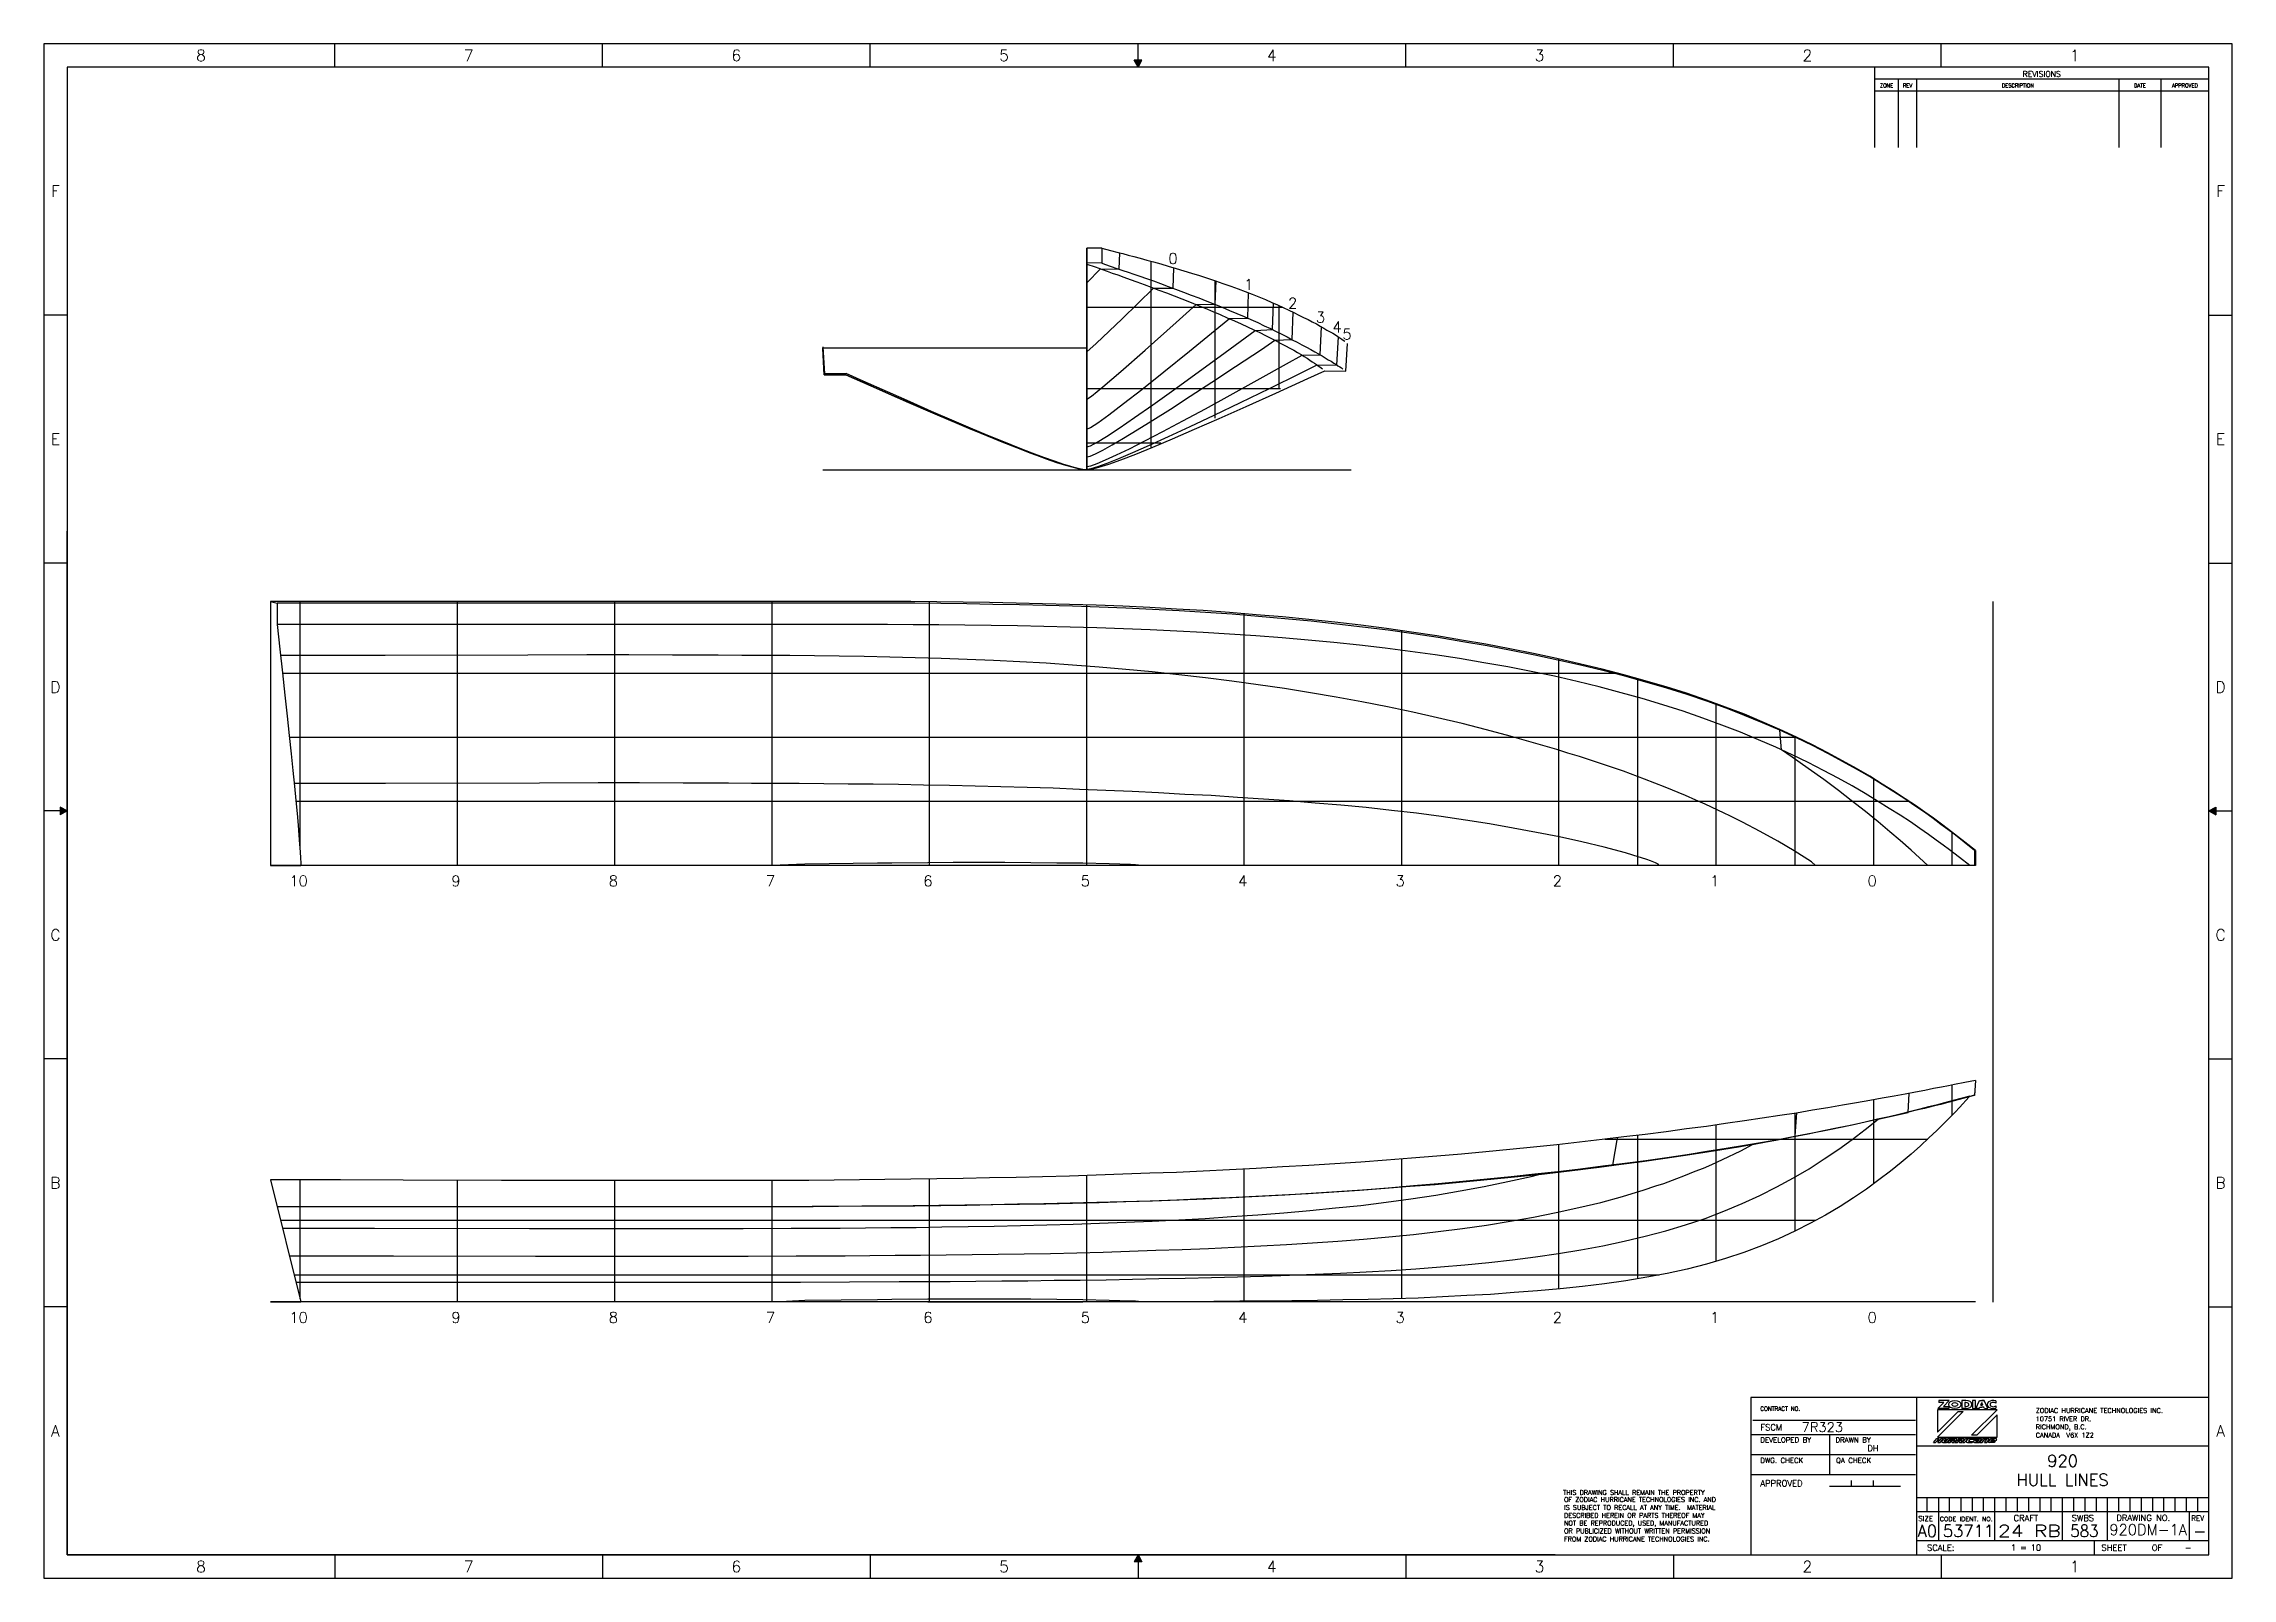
# Model space of a CAD drawing. Extents: x 0 to 10135, y 0 to 7108.
import ezdxf
from ezdxf.enums import TextEntityAlignment as Align

# ---------------------------------------------------------------- set-up
doc = ezdxf.new("R2010")
doc.units = 0
doc.header["$LTSCALE"] = 100
doc.header["$MEASUREMENT"] = 0
doc.layers.get('0').update_dxf_attribs({"linetype": 'CONTINUOUS'})
for name, color, linetype in [('1', 7, 'CONTINUOUS'), ('12', 7, 'CONTINUOUS'), ('15', 7, 'CONTINUOUS'), ('2', 7, 'CONTINUOUS'), ('7', 7, 'CONTINUOUS'), ('9', 7, 'CONTINUOUS'), ('BORDER', 7, 'CONTINUOUS')]:
    doc.layers.add(name, color=color, linetype=linetype)
doc.styles.add('LARGE', font='simplex', dxfattribs={"height": 75})
doc.styles.add('SIMPLEX', font='simplex')
doc.styles.add('SMALL', font='SIMPLEX', dxfattribs={"height": 50})
doc.styles.get("Standard").update_dxf_attribs({"font": 'SIMPLEX', "height": 30})

# ---------------------------------------------------------------- blocks, each defined once
blk = doc.blocks.new('LOGO', base_point=(419.12, 50.7))
at = {"layer": 'BORDER'}
for p, q in [((420.05, 57.97), (420.85, 59.22)), ((421.63, 59.65), (420.18, 59.65)), ((420.18, 59.65), (420.18, 59.22)), ((420.85, 59.22), (420.18, 59.22)), ((420.83, 58.4), (421.63, 59.65)), ((420.83, 58.4), (421.58, 58.4)), ((421.58, 58.4), (421.58, 57.97)), ((423.96, 59.65), (423.38, 59.65)), ((423.38, 59.65), (423.38, 57.96)), ((423.81, 59.22), (423.81, 58.4)), ((423.96, 59.22), (423.81, 59.22)), ((423.81, 58.4), (424.04, 58.4)), ((425.3, 59.65), (424.87, 59.65)), ((424.87, 59.65), (424.87, 57.97)), ((425.3, 59.65), (424.87, 59.65)), ((425.3, 57.97), (425.3, 59.65)), ((425.35, 57.97), (425.85, 59.65)), ((425.8, 57.97), (425.89, 58.27)), ((425.85, 59.65), (426.17, 59.65)), ((425.89, 58.27), (426.17, 58.27)), ((425.93, 59.65), (426.42, 59.65)), ((426.02, 58.7), (426.17, 59.22)), ((426.02, 58.7), (426.17, 58.7)), ((426.49, 59.65), (426.17, 59.65)), ((426.33, 58.7), (426.17, 59.22)), ((426.33, 58.7), (426.17, 58.7)), ((426.46, 58.27), (426.17, 58.27)), ((426.55, 57.97), (426.46, 58.27)), ((427, 57.97), (426.49, 59.65)), ((428.16, 59.58), (428.16, 59.07)), ((428.16, 58.56), (428.16, 58.04)), ((420.01, 57.72), (420.01, 53.02)), ((428.31, 57.72), (420.01, 57.72)), ((423.56, 57.32), (420.01, 51.96)), ((420.01, 53.02), (422.86, 57.32)), ((421.58, 57.97), (420.05, 57.97)), ((420.05, 57.97), (421.58, 57.97)), ((422.86, 57.32), (423.56, 57.32)), ((423.96, 57.96), (423.38, 57.96)), ((424.76, 52.36), (428.31, 57.72)), ((424.87, 57.97), (425.3, 57.97)), ((425.8, 57.97), (425.35, 57.97)), ((428.31, 56.66), (425.47, 52.36)), ((426.55, 57.97), (427, 57.97)), ((428.31, 51.96), (428.31, 56.66)), ((425.47, 52.36), (424.76, 52.36)), ((419.42, 50.86), (419.88, 51.68)), ((419.42, 50.86), (419.73, 50.86)), ((419.73, 50.86), (420.2, 51.68)), ((419.88, 51.68), (420.2, 51.68)), ((419.98, 51.19), (420.08, 51.35)), ((419.98, 51.19), (420.23, 51.19)), ((420.01, 51.96), (428.31, 51.96)), ((420.05, 50.86), (420.23, 51.19)), ((420.05, 50.86), (420.36, 50.86)), ((420.08, 51.35), (420.33, 51.35)), ((420.33, 51.35), (420.51, 51.68)), ((420.36, 50.86), (420.83, 51.68)), ((420.51, 51.68), (420.83, 51.68)), ((420.59, 51.11), (420.92, 51.68)), ((420.74, 50.86), (421.24, 50.86)), ((420.92, 51.68), (421.24, 51.68)), ((420.93, 51.15), (421.24, 51.68)), ((421, 51.03), (421.07, 51.03)), ((421.14, 51.07), (421.49, 51.68)), ((421.38, 50.95), (421.8, 51.68)), ((421.42, 50.86), (421.7, 51.35)), ((421.42, 50.86), (421.74, 50.86)), ((421.49, 51.68), (421.8, 51.68)), ((421.7, 51.35), (422.27, 51.35)), ((421.74, 50.86), (421.93, 51.19)), ((421.8, 51.52), (421.89, 51.68)), ((421.8, 51.52), (422.28, 51.52)), ((421.89, 51.68), (422.54, 51.68)), ((421.93, 51.19), (422.05, 50.86)), ((422.05, 50.86), (422.35, 50.86)), ((422.22, 51.19), (422.35, 50.86)), ((422.22, 51.19), (422.4, 51.19)), ((422.34, 51.4), (422.35, 51.4)), ((422.44, 50.86), (422.72, 51.35)), ((422.44, 50.86), (422.76, 50.86)), ((422.61, 51.31), (422.68, 51.44)), ((422.72, 51.35), (423.29, 51.35)), ((422.76, 50.86), (422.95, 51.19)), ((422.82, 51.52), (422.91, 51.68)), ((422.82, 51.52), (423.3, 51.52)), ((422.91, 51.68), (423.56, 51.68)), ((422.95, 51.19), (423.07, 50.86)), ((423.07, 50.86), (423.37, 50.86)), ((423.24, 51.19), (423.42, 51.19)), ((423.24, 51.19), (423.37, 50.86)), ((423.36, 51.4), (423.37, 51.4)), ((423.47, 50.86), (423.93, 51.68)), ((423.47, 50.86), (423.78, 50.86)), ((423.63, 51.31), (423.7, 51.44)), ((423.78, 50.86), (424.25, 51.68)), ((423.93, 51.68), (424.25, 51.68)), ((424.01, 51.11), (424.29, 51.6)), ((424.16, 50.86), (424.82, 50.86)), ((424.35, 51.15), (424.54, 51.48)), ((424.42, 51.03), (424.91, 51.03)), ((424.44, 51.68), (425.28, 51.68)), ((424.61, 51.52), (425.19, 51.52)), ((424.82, 50.86), (424.91, 51.03)), ((425.02, 51.11), (425.12, 51.27)), ((425.17, 50.86), (425.83, 50.86)), ((425.19, 51.52), (425.28, 51.68)), ((425.26, 51.52), (425.35, 51.68)), ((425.26, 51.52), (425.75, 51.52)), ((425.26, 51.35), (425.7, 51.35)), ((425.35, 51.68), (426.01, 51.68)), ((425.36, 51.15), (425.41, 51.23)), ((425.43, 51.03), (425.61, 51.03)), ((425.48, 51.27), (425.65, 51.27)), ((425.61, 51.03), (425.82, 51.4)), ((425.65, 51.27), (425.7, 51.35)), ((425.83, 50.86), (426.15, 51.44)), ((425.92, 50.86), (426.39, 51.68)), ((425.92, 50.86), (426.24, 50.86)), ((426.24, 50.86), (426.61, 51.52)), ((426.39, 51.68), (427.05, 51.68)), ((426.55, 50.86), (426.85, 51.4)), ((426.55, 50.86), (426.86, 50.86)), ((426.61, 51.52), (426.78, 51.52)), ((426.86, 50.86), (427.19, 51.44)), ((427.38, 51.6), (427.1, 51.11)), ((427.9, 50.86), (427.24, 50.86)), ((427.64, 51.52), (427.43, 51.15)), ((427.99, 51.03), (427.5, 51.03)), ((428.08, 51.68), (427.52, 51.68)), ((427.6, 51.27), (427.55, 51.19)), ((427.99, 51.19), (427.55, 51.19)), ((427.77, 51.27), (427.6, 51.27)), ((427.82, 51.52), (427.64, 51.52)), ((427.89, 51.4), (427.84, 51.31)), ((427.99, 51.03), (427.9, 50.86)), ((428.23, 51.44), (428.13, 51.27))]:
    blk.add_line(p, q, dxfattribs=at)
at = {"layer": 'BORDER', "color": 0}
for p, q in [((421.63, 59.64), (421.62, 59.65)), ((421.56, 57.97), (421.58, 57.99))]:
    blk.add_line(p, q, dxfattribs=at)
at = {"layer": 'BORDER'}
for radius in [0.844, 0.414]:
    blk.add_circle((422.4, 58.81), radius, dxfattribs=at)
for centre, radius, start, end in [((423.96, 58.81), 0.844, 270, 90), ((423.96, 58.81), 0.414, 280.1613, 90), ((427.78, 58.81), 0.857, 63.8041, 296.1959), ((427.78, 58.81), 0.455, 33.7918, 326.2082), ((420.74, 51.03), 0.164, 150.2829, 270), ((421, 51.11), 0.0819, 150.2829, 270), ((421.07, 51.11), 0.0819, 270, 330.2829), ((421.24, 51.03), 0.164, 270, 330.2829), ((422.27, 51.44), 0.0819, 270, 330.2829), ((422.28, 51.44), 0.0764, 330.2829, 90), ((422.4, 51.44), 0.246, 270, 330.2829), ((422.54, 51.52), 0.164, 330.2829, 90), ((423.29, 51.44), 0.0819, 270, 330.2829), ((423.3, 51.44), 0.0764, 330.2829, 90), ((423.42, 51.44), 0.246, 270, 330.2829), ((423.56, 51.52), 0.164, 330.2829, 90), ((424.16, 51.03), 0.164, 150.2829, 270), ((424.44, 51.52), 0.164, 90, 150.2829), ((424.42, 51.11), 0.0819, 150.2829, 270), ((424.61, 51.44), 0.0819, 90, 150.2829), ((425.17, 51.03), 0.164, 150.2829, 270), ((425.26, 51.19), 0.164, 90, 150.2829), ((425.43, 51.11), 0.0819, 150.2829, 270), ((425.48, 51.19), 0.0819, 90, 150.2829), ((425.75, 51.44), 0.0819, 330.2829, 90), ((426.01, 51.52), 0.164, 330.2829, 90), ((426.78, 51.44), 0.0819, 330.2829, 90), ((427.05, 51.52), 0.164, 330.2829, 90), ((427.24, 51.03), 0.164, 150.2829, 270), ((427.52, 51.52), 0.164, 90, 150.2829), ((427.5, 51.11), 0.0819, 150.2829, 270), ((427.77, 51.35), 0.0819, 270, 330.2829), ((427.82, 51.44), 0.0819, 330.2829, 90), ((427.99, 51.35), 0.164, 270, 330.2829), ((428.08, 51.52), 0.164, 330.2829, 90)]:
    blk.add_arc(centre, radius, start, end, dxfattribs=at)
blk = doc.blocks.new('L', base_point=(6286, 125))
blk.add_line((6286, 125), (6286, 0))
blk = doc.blocks.new('A')
at = {"layer": 'BORDER', "color": 6}
for p, q in [((125, 8045), (125, 125)), ((11525, 8045), (125, 8045)), ((5846, 8083), (5804, 8083)), ((5825, 8045), (5804, 8083)), ((5825, 8045), (5846, 8083)), ((9747, 7617), (9747, 8045)), ((11525, 125), (11525, 8045)), ((11525, 7982), (9747, 7982)), ((9874, 7617), (9874, 7982)), ((9971, 7617), (9971, 7982)), ((11048, 7617), (11048, 7982)), ((11271, 7617), (11271, 7982)), ((11525, 7918), (9747, 7918)), ((125, 125), (125, 5575)), ((125, 4085), (87, 4106)), ((87, 4106), (87, 4064)), ((125, 4085), (87, 4064)), ((11525, 4085), (11563, 4106)), ((11525, 4085), (11563, 4064)), ((11563, 4106), (11563, 4064)), ((11525, 963), (9087, 963)), ((9087, 963), (9087, 125)), ((9969, 963), (9969, 125)), ((11525, 704), (9969, 704)), ((9969, 430), (11525, 430)), ((11525, 354), (9969, 354)), ((125, 125), (11525, 125)), ((8045, 125), (125, 125)), ((5825, 125), (5804, 87)), ((5825, 125), (5846, 87)), ((5846, 87), (5804, 87))]:
    blk.add_line(p, q, dxfattribs=at)
at = {"layer": 'BORDER'}
for p, q in [((0, 5586), (0, 0)), ((9098, 841), (9964, 841)), ((9086, 765), (9964, 765)), ((9507, 765), (9507, 552)), ((9087, 658), (9964, 658)), ((9087, 552), (9964, 552)), ((9507, 490), (9884, 490)), ((9621, 521), (9621, 490)), ((9739, 521), (9739, 490)), ((10086, 429), (10086, 201)), ((10144, 430), (10144, 354)), ((10205, 430), (10205, 354)), ((10265, 430), (10265, 430)), ((10265, 430), (10265, 354)), ((10325, 430), (10325, 354)), ((10385, 430), (10385, 201)), ((10445, 430), (10445, 354)), ((10505, 430), (10505, 354)), ((10565, 430), (10565, 354)), ((10625, 430), (10625, 354)), ((10685, 430), (10685, 354)), ((10745, 430), (10745, 201)), ((10805, 430), (10805, 354)), ((10865, 430), (10865, 354)), ((10925, 430), (10925, 354)), ((10985, 430), (10985, 201)), ((11045, 430), (11045, 354)), ((11105, 430), (11105, 354)), ((11165, 430), (11165, 354)), ((11225, 430), (11225, 354)), ((11285, 430), (11285, 354)), ((11285, 430), (11285, 354)), ((11345, 430), (11345, 430)), ((11345, 430), (11345, 354)), ((11405, 430), (11405, 354)), ((11421, 354), (11421, 201)), ((11465, 430), (11465, 430)), ((11465, 430), (11465, 354)), ((9969, 201), (11525, 201)), ((10915, 201), (10915, 125))]:
    blk.add_line(p, q, dxfattribs=at)
at = {"layer": 'BORDER', "color": 7}
blk.add_line((10024, 430), (10024, 354), dxfattribs=at)
at = {"layer": 'BORDER'}
blk.add_lwpolyline([(0, 0), (11650, 0), (11650, 8170), (0, 8170)], close=True, dxfattribs=at)
at = {"layer": 'BORDER', "color": 6}
for points in [[(5846, 8083), (5804, 8083), (5825, 8045)], [(87, 4106), (87, 4064), (125, 4085)], [(11563, 4106), (11563, 4064), (11525, 4085)], [(5846, 87), (5804, 87), (5825, 125)]]:
    blk.add_solid(points, dxfattribs=at)
at = {"layer": 'BORDER'}
for p, rotation in [((1550, 8045), 180), ((2975, 8045), 180), ((4400, 8045), 180), ((5825, 8045), 180), ((7250, 8045), 180), ((8675, 8045), 180), ((10100, 8045), 180), ((11525, 6725), 90), ((11525, 5405), 90), ((11525, 4085), 90), ((11525, 2765), 90), ((11525, 1445), 90)]:
    blk.add_blockref('L', p, dxfattribs=dict(at, rotation=rotation))
at = {"layer": 'BORDER', "xscale": -1, "rotation": 270}
for p in [(125, 6725), (125, 5405), (125, 4085), (125, 2765), (125, 1445)]:
    blk.add_blockref('L', p, dxfattribs=at)
at = {"layer": 'BORDER', "xscale": 38.09999999999999, "yscale": 25.4, "zscale": 38.09999999999999}
blk.add_blockref('LOGO', (10048, 719), dxfattribs=at)
at = {"layer": 'BORDER', "xscale": -1}
for p in [(1550, 125), (2975, 125), (4400, 125), (5825, 125), (7250, 125), (8675, 125), (10100, 125)]:
    blk.add_blockref('L', p, dxfattribs=at)
at = {"layer": 'BORDER', "color": 6, "style": 'LARGE'}
for s, p in [('8', (837, 8108)), ('7', (2262, 8108)), ('6', (3687, 8108)), ('5', (5112, 8108)), ('4', (6537, 8108)), ('3', (7962, 8108)), ('2', (9388, 8108)), ('1', (10812, 8108)), ('F', (62, 7385)), ('F', (11588, 7385)), ('E', (62, 6065)), ('E', (11588, 6065)), ('D', (62, 4745)), ('D', (11588, 4745)), ('C', (62, 3425)), ('C', (11588, 3425)), ('B', (62, 2105)), ('B', (11588, 2105)), ('A', (62, 785)), ('A', (11588, 785)), ('8', (837, 62)), ('7', (2262, 62)), ('6', (3687, 62)), ('5', (5112, 62)), ('4', (6537, 62)), ('3', (7962, 62)), ('2', (9388, 62)), ('1', (10812, 62))]:
    blk.add_text(s, height=60, dxfattribs=at).set_placement(p, align=Align.MIDDLE)
at = {"layer": 'BORDER'}
for s, height, p in [('ZONE', 20, (9810, 7938)), ('REV', 20, (9922, 7938)), ('DESCRIPTION', 20, (10509, 7938)), ('REVISIONS', 30, (10636, 7994)), ('DATE', 20, (11159, 7938)), ('APPROVED', 20, (11398, 7938))]:
    blk.add_text(s, height=height, dxfattribs=at).set_placement(p, align=Align.CENTER)
for s, height, p in [('CONTRACT NO.', 21.76, (9138, 892)), ('FSCM', 32.6, (9138, 787)), ('DEVELOPED BY', 27.2, (9138, 723)), ('DRAWN BY', 27.2, (9538, 723)), ('DWG. CHECK', 27.2, (9138, 614)), ('QA CHECK', 27.2, (9541, 614)), ('APPROVED', 32.6, (9138, 489)), ('SIZE', 27.2, (9979, 304)), ('CRAFT', 32.6, (10486, 304)), ('SWBS', 32.6, (10796, 304)), ('DRAWING NO.', 32.64, (11033, 305)), ('REV', 27.7, (11432, 306)), ('SCALE:', 32.6, (10025, 146)), ('SHEET     OF', 32.64, (10954, 146)), ('-', 32.6, (11398, 146))]:
    blk.add_text(s, height=height, dxfattribs=at).set_placement(p)
at = {"layer": 'BORDER', "color": 6}
for s, height, p in [('7R323', 50.8, (9358, 779)), ('53711', 63.5, (10110, 220))]:
    blk.add_text(s, height=height, dxfattribs=at).set_placement(p)
at = {"layer": 'BORDER', "style": 'SIMPLEX'}
for s, height, p in [('ZODIAC HURRICANE TECHNOLOGIES INC.', 25.4, (10604, 880)), ('RICHMOND, B.C.', 25.4, (10604, 793)), ('10751 RIVER DR.', 25.4, (10604, 836)), ('CANADA  V6X 1Z2', 25.4, (10604, 749)), ('THIS DRAWING SHALL REMAIN THE PROPERTY', 25, (8088, 444)), ('OF ZODIAC HURRICANE TECHNOLOGIES INC. AND', 25, (8093, 406)), ('IS SUBJECT TO RECALL AT ANY TIME.  MATERIAL', 25, (8093, 364)), ('OR PUBLICIZED WITHOUT WRITTEN PERMISSION', 25, (8093, 239)), ('DESCRIBED HEREIN OR PARTS THEREOF MAY', 25, (8093, 322)), ('NOT BE REPRODUCED, USED, MANUFACTURED', 25, (8093, 281)), ('FROM ZODIAC HURRICANE TECHNOLOGIES INC.', 25, (8093, 196))]:
    blk.add_text(s, height=height, dxfattribs=at).set_placement(p)
at = {"layer": 'BORDER', "color": 6}
for s, p in [('A0', (10027, 220)), ('-', (11478, 220))]:
    blk.add_text(s, height=63.5, dxfattribs=at).set_placement(p, align=Align.CENTER)
at = {"layer": 'BORDER'}
blk.add_text('CODE IDENT. NO.', height=22.33, dxfattribs=at).set_placement((10093, 304), (10375, 304), align=Align.ALIGNED)
at = {"layer": 'BORDER', "color": 6}
for s, width, p, p2 in [('24 RB', 1.173419, (10403, 220), (10737, 220)), ('583', 0.921235, (10788, 220), (10938, 220))]:
    blk.add_text(s, height=63.5, dxfattribs=dict(at, width=width)).set_placement(p, p2, align=Align.FIT)
at = {"layer": 'BORDER'}
for tag, height, p in [('NAME', 31.8, (9738, 676)), ('TITLE-L1', 63.5, (10747, 593)), ('TITLE-L2', 63.5, (10747, 492)), ('DWG#', 57.1, (11203, 230)), ('SCALE', 31.8, (10552, 147))]:
    blk.add_attdef(tag, text='', height=height, dxfattribs=at).set_placement(p, align=Align.CENTER)

msp = doc.modelspace()

# ---------------------------------------------------------------- linework, layer by layer
at = {"layer": '1', "color": 1}
for points in [[(4827, 5135), (4831, 5135)], [(4831, 5135), (4834, 5135)], [(4831, 5135), (4831, 5135)], [(1298, 3302), (1191, 3302)], [(5085, 3302), (5056, 3304), (5033, 3306), (4934, 3309), (4813, 3312), (4692, 3313), (4571, 3314), (4451, 3315), (4331, 3315), (4212, 3315), (4094, 3314), (3927, 3313), (3861, 3312), (3525, 3307), (3410, 3303), (3372, 3302)], [(1298, 1280), (1191, 1280)], [(1298, 1280), (1191, 1280)], [(5085, 1280), (5056, 1283), (5033, 1284), (4934, 1287), (4813, 1290), (4692, 1291), (4571, 1292), (4451, 1293), (4331, 1293), (4212, 1293), (4094, 1292), (3927, 1291), (3861, 1290), (3525, 1286), (3410, 1281), (3372, 1280)], [(5085, 1280), (3372, 1280)]]:
    msp.add_lwpolyline(points, dxfattribs=at)
at = {"layer": '12', "color": 12}
for points in [[(5128, 5240), (5128, 6100)], [(5425, 5373), (5425, 6010)], [(5722, 5509), (5722, 5894)], [(1106, 4193), (7288, 4193)], [(1138, 3896), (8119, 3896)], [(1168, 3599), (8639, 3599)], [(1168, 1372), (1838, 1372), (2391, 1371), (2766, 1371), (3071, 1371), (3284, 1372), (3505, 1372), (3731, 1373), (3962, 1374), (4080, 1374), (4198, 1375), (4317, 1376), (4437, 1377), (4558, 1378), (4679, 1380), (4800, 1381), (4921, 1383), (5043, 1385), (5165, 1388), (5286, 1390), (5408, 1393), (5529, 1396), (5649, 1400), (5769, 1404), (5888, 1408), (6006, 1413), (6124, 1419), (6240, 1425), (6355, 1433), (6469, 1442), (6582, 1452), (6692, 1463), (6802, 1475), (6909, 1489), (7015, 1504), (7118, 1521), (7220, 1540), (7320, 1561), (7417, 1584), (7512, 1609), (7604, 1637), (7694, 1667), (7781, 1700), (7866, 1736), (7948, 1773), (8027, 1813), (8103, 1854), (8176, 1897), (8246, 1942), (8313, 1987), (8376, 2033), (8436, 2079), (8495, 2126), (8635, 2158), (8639, 2246)], [(1138, 1493), (1619, 1493), (2277, 1492), (2549, 1492), (2842, 1492), (3048, 1492), (3262, 1492), (3484, 1493), (3596, 1494), (3711, 1494), (3826, 1495), (3943, 1496), (4061, 1497), (4180, 1498), (4299, 1499), (4420, 1501), (4541, 1503), (4662, 1505), (4784, 1508), (4906, 1511), (5028, 1515), (5150, 1519), (5272, 1523), (5394, 1528), (5515, 1533), (5636, 1539), (5756, 1546), (5876, 1553), (5994, 1562), (6112, 1571), (6229, 1581), (6344, 1593), (6458, 1606), (6571, 1620), (6682, 1636), (6792, 1654), (6899, 1673), (7005, 1694), (7109, 1717), (7211, 1741), (7311, 1768), (7357, 1782), (7408, 1798), (7466, 1817), (7503, 1829), (7563, 1851), (7596, 1864), (7648, 1885), (7686, 1900), (7725, 1917), (7774, 1939), (7859, 1980), (7914, 2009), (8111, 2047), (8119, 2156)], [(1106, 1621), (1532, 1621), (2250, 1620), (2522, 1620), (2817, 1620), (3024, 1620), (3239, 1620), (3461, 1621), (3575, 1622), (3689, 1622), (3806, 1623), (3923, 1624), (4041, 1625), (4160, 1627), (4281, 1629), (4401, 1631), (4523, 1634), (4645, 1637), (4767, 1640), (4889, 1644), (5012, 1649), (5134, 1654), (5257, 1660), (5379, 1667), (5501, 1675), (5622, 1683), (5743, 1693), (5863, 1703), (5982, 1715), (6100, 1727), (6217, 1742), (6332, 1757), (6447, 1775), (6560, 1794), (6671, 1814), (6781, 1837), (6889, 1861), (6924, 1870), (7117, 1894), (7267, 1914), (7288, 2040)]]:
    msp.add_lwpolyline(points, dxfattribs=at)
at = {"layer": '15', "color": 15}
for points in [[(4831, 5133), (4831, 6161)], [(4831, 6087), (4869, 6074), (4904, 6062), (4925, 6055), (4948, 6046), (4974, 6037), (5002, 6027), (5032, 6016), (5063, 6005), (5096, 5993), (5129, 5980), (5164, 5967), (5199, 5954), (5235, 5940), (5271, 5926), (5307, 5912), (5343, 5897), (5379, 5883), (5414, 5868), (5448, 5854), (5481, 5839), (5514, 5825), (5545, 5811), (5575, 5797), (5604, 5783), (5632, 5770), (5658, 5757), (5683, 5744), (5707, 5732), (5729, 5720), (5751, 5709), (5771, 5698), (5789, 5688), (5807, 5678), (5823, 5668), (5838, 5659), (5851, 5651), (5864, 5643), (5875, 5635), (5885, 5629), (5894, 5622), (5902, 5616), (5910, 5611), (5916, 5606), (5922, 5602)], [(4900, 6091), (4939, 6078), (4975, 6066), (4997, 6058), (5022, 6050), (5048, 6041), (5077, 6031), (5107, 6020), (5139, 6009), (5172, 5997), (5207, 5984), (5242, 5971), (5278, 5958), (5314, 5944), (5350, 5931), (5386, 5916), (5422, 5902), (5458, 5888), (5492, 5873), (5526, 5859), (5559, 5844), (5591, 5830), (5622, 5816), (5652, 5802), (5681, 5789), (5708, 5775), (5734, 5762), (5759, 5750), (5782, 5737), (5805, 5725), (5827, 5714), (5848, 5702), (5868, 5692), (5886, 5681), (5904, 5671), (5920, 5662), (5935, 5653), (5949, 5644), (5962, 5637), (5974, 5629), (5984, 5623), (5994, 5616), (6002, 5611), (6010, 5606), (6017, 5601)], [(3608, 5135), (6055, 5135)], [(8942, 3371), (8894, 3410), (8847, 3446), (8818, 3468), (8786, 3492), (8750, 3519), (8710, 3548), (8666, 3578), (8619, 3610), (8568, 3643), (8514, 3677), (8456, 3713), (8395, 3748), (8330, 3784), (8262, 3821), (8191, 3857), (8117, 3893), (8040, 3928), (7960, 3963), (7877, 3997), (7791, 4030), (7702, 4062), (7611, 4093), (7517, 4123), (7420, 4151), (7322, 4178), (7221, 4205), (7117, 4229), (7012, 4253), (6905, 4276), (6796, 4298), (6685, 4319), (6572, 4338), (6458, 4357), (6343, 4374), (6226, 4391), (6108, 4406), (5989, 4420), (5869, 4433), (5748, 4444), (5626, 4455), (5504, 4465), (5381, 4473), (5258, 4481), (5135, 4488), (5011, 4493), (4888, 4498), (4765, 4503), (4641, 4506), (4519, 4509), (4396, 4511), (4275, 4513), (4154, 4515), (4034, 4516), (3915, 4516), (3797, 4517), (3680, 4517), (3564, 4517), (3338, 4517), (3118, 4517), (2905, 4517), (2602, 4517), (2146, 4517), (1404, 4517), (1081, 4517)], [(9029, 2078), (9029, 4525)], [(8920, 3302), (8872, 3339), (8826, 3374), (8797, 3396), (8765, 3419), (8729, 3445), (8689, 3473), (8645, 3503), (8598, 3534), (8547, 3566), (8493, 3600), (8436, 3635), (8375, 3670), (8310, 3706), (8243, 3742), (8172, 3778), (8098, 3814), (8021, 3849), (7941, 3884), (7858, 3919), (7772, 3952), (7684, 3984), (7593, 4016), (7499, 4046), (7403, 4075), (7305, 4102), (7204, 4129), (7101, 4154), (6996, 4178), (6889, 4200), (6780, 4221), (6670, 4241), (6557, 4260), (6444, 4277), (6328, 4293), (6212, 4308), (6094, 4322), (5975, 4334), (5856, 4346), (5735, 4356), (5614, 4365), (5492, 4373), (5370, 4381), (5247, 4387), (5124, 4393), (5001, 4398), (4877, 4402), (4754, 4406), (4632, 4409), (4509, 4411), (4387, 4413), (4266, 4415), (4146, 4416), (4026, 4417), (3907, 4418), (3789, 4418), (3673, 4418), (3558, 4418), (3332, 4418), (3112, 4418), (2900, 4418), (2598, 4418), (2229, 4418), (1508, 4418), (1081, 4418)], [(8946, 3302), (1050, 3302)], [(9029, 3302), (9029, 3302)], [(8942, 2236), (8894, 2223), (8847, 2211), (8818, 2204), (8786, 2195), (8750, 2186), (8710, 2176), (8666, 2166), (8619, 2154), (8568, 2142), (8514, 2130), (8456, 2117), (8395, 2104), (8330, 2090), (8262, 2076), (8191, 2062), (8117, 2048), (8040, 2033), (7960, 2019), (7877, 2004), (7791, 1990), (7702, 1976), (7611, 1962), (7517, 1948), (7420, 1934), (7322, 1921), (7221, 1908), (7117, 1895), (7012, 1883), (6905, 1871), (6796, 1859), (6685, 1848), (6572, 1837), (6458, 1827), (6343, 1817), (6226, 1807), (6108, 1798), (5989, 1790), (5869, 1782), (5748, 1775), (5626, 1768), (5504, 1762), (5381, 1756), (5258, 1751), (5135, 1747), (5011, 1743), (4888, 1739), (4765, 1736), (4641, 1733), (4519, 1731), (4396, 1729), (4275, 1727), (4154, 1725), (4034, 1724), (3915, 1723), (3797, 1723), (3680, 1722), (3564, 1721), (3338, 1721), (3118, 1720), (2905, 1720), (2602, 1720), (2146, 1720), (1404, 1721), (1081, 1721)], [(8920, 2233), (8872, 2220), (8826, 2208), (8797, 2200), (8765, 2192), (8729, 2183), (8689, 2173), (8645, 2162), (8598, 2150), (8547, 2138), (8493, 2126), (8436, 2113), (8375, 2099), (8310, 2086), (8243, 2072), (8172, 2057), (8098, 2043), (8021, 2028), (7941, 2014), (7858, 1999), (7772, 1985), (7684, 1971), (7593, 1956), (7499, 1943), (7403, 1929), (7305, 1916), (7204, 1903), (7101, 1890), (6996, 1878), (6889, 1866), (6780, 1855), (6670, 1844), (6557, 1833), (6444, 1823), (6328, 1814), (6212, 1805), (6094, 1796), (5975, 1789), (5856, 1781), (5735, 1774), (5614, 1768), (5492, 1762), (5370, 1757), (5247, 1752), (5124, 1747), (5001, 1743), (4877, 1740), (4754, 1737), (4632, 1734), (4509, 1732), (4387, 1729), (4266, 1728), (4146, 1726), (4026, 1725), (3907, 1724), (3789, 1723), (3673, 1722), (3558, 1722), (3332, 1721), (3112, 1720), (2900, 1720), (2598, 1720), (2229, 1720), (1508, 1721), (1081, 1721)], [(9029, 1279), (9029, 2306)], [(8946, 1280), (1050, 1280)], [(9029, 1280), (9029, 1280)]]:
    msp.add_lwpolyline(points, dxfattribs=at)
at = {"layer": '2', "color": 2}
for points in [[(4831, 6000), (4894, 6066), (4981, 6064), (4984, 6139)], [(4831, 5681), (4874, 5719), (4994, 5834), (5140, 5976), (5230, 5976), (5233, 6070)], [(4831, 5462), (4853, 5476), (4905, 5519), (4988, 5590), (5101, 5689), (5244, 5817), (5337, 5900), (5425, 5901), (5429, 6009)], [(4831, 5323), (4848, 5330), (4882, 5352), (4932, 5389), (5000, 5441), (5085, 5507), (5187, 5588), (5306, 5684), (5442, 5795), (5491, 5835), (5576, 5837), (5580, 5954)], [(4831, 5241), (4848, 5246), (4878, 5262), (4922, 5289), (4980, 5327), (5051, 5376), (5136, 5435), (5234, 5505), (5346, 5586), (5471, 5678), (5610, 5780), (5691, 5784), (5696, 5906)], [(4831, 5195), (4846, 5198), (4871, 5209), (4905, 5226), (4948, 5250), (5001, 5281), (5064, 5319), (5136, 5364), (5218, 5416), (5309, 5475), (5409, 5540), (5519, 5613), (5639, 5692), (5702, 5735), (5781, 5738), (5787, 5864)], [(4831, 5150), (4849, 5153), (4878, 5163), (4918, 5180), (4968, 5203), (5029, 5232), (5100, 5269), (5183, 5312), (5276, 5361), (5380, 5417), (5494, 5480), (5620, 5549), (5756, 5625), (5828, 5665), (5911, 5667), (5918, 5797)], [(4755, 5149), (4719, 5160), (4676, 5174), (4626, 5192), (4551, 5220), (4487, 5245), (4417, 5273), (4340, 5304), (4229, 5350), (4138, 5389), (4042, 5431), (3939, 5476), (3792, 5541), (3714, 5575), (3615, 5575), (3608, 5699)], [(4831, 5135), (4812, 5136), (4787, 5141), (4756, 5149), (4718, 5160), (4675, 5174), (4624, 5192), (4570, 5212), (4508, 5236), (4440, 5263), (4366, 5293), (4285, 5326), (4199, 5363), (4106, 5402), (4008, 5445), (3903, 5491), (3792, 5540), (3714, 5575), (3615, 5575), (3608, 5698)], [(4831, 5135), (4812, 5136), (4787, 5141), (4756, 5149), (4719, 5160), (4676, 5174), (4626, 5192), (4570, 5212), (4509, 5236), (4441, 5263), (4366, 5293), (4286, 5326), (4200, 5363), (4107, 5403), (4008, 5445), (3903, 5491), (3792, 5541), (3714, 5575), (3615, 5575), (3608, 5697)], [(4831, 5135), (4812, 5136), (4787, 5141), (4755, 5149), (4718, 5160), (4674, 5174), (4625, 5192), (4569, 5212), (4507, 5236), (4439, 5263), (4365, 5293), (4284, 5326), (4198, 5363), (4106, 5402), (4007, 5445), (3902, 5491), (3792, 5540), (3714, 5574), (3615, 5574), (3608, 5696)], [(4831, 5134), (4814, 5135), (4790, 5140), (4760, 5148), (4724, 5159), (4681, 5174), (4632, 5191), (4577, 5212), (4515, 5236), (4447, 5264), (4373, 5294), (4292, 5328), (4205, 5365), (4112, 5405), (4013, 5449), (3907, 5495), (3795, 5545), (3716, 5580), (3618, 5579), (3610, 5704)], [(4831, 5137), (4851, 5140), (4882, 5150), (4925, 5165), (4979, 5187), (5044, 5214), (5121, 5248), (5209, 5289), (5309, 5335), (5420, 5387), (5542, 5446), (5676, 5511), (5821, 5582), (5898, 5620), (5989, 5619), (5997, 5750)], [(4831, 5134), (4853, 5137), (4887, 5146), (4932, 5160), (4989, 5181), (5057, 5207), (5136, 5240), (5227, 5278), (5330, 5322), (5444, 5372), (5569, 5428), (5706, 5489), (5855, 5557), (5933, 5593), (6030, 5592), (6038, 5720)], [(1187, 3378), (1187, 4525)], [(1916, 3302), (1916, 4525)], [(2645, 3302), (2645, 4525)], [(3373, 3302), (3373, 4525)], [(4102, 3302), (4102, 4523)], [(4831, 3302), (4831, 4508)], [(5560, 3302), (5560, 4468)], [(6289, 3302), (6289, 4389)], [(7017, 3302), (7017, 4258)], [(7382, 3302), (7382, 4167)], [(7746, 3302), (7746, 4051)], [(8111, 3302), (8111, 3899)], [(8475, 3302), (8475, 3704)], [(8839, 3302), (8839, 3455)], [(8839, 2146), (8839, 2285)], [(8111, 1608), (8111, 2154)], [(8475, 1827), (8475, 2216)], [(7382, 1387), (7382, 2052)], [(7746, 1469), (7746, 2100)], [(6289, 1296), (6289, 1942)], [(7017, 1340), (7017, 2009)], [(1187, 1295), (1187, 1845)], [(1916, 1280), (1916, 1844)], [(2645, 1281), (2645, 1842)], [(3373, 1280), (3373, 1843)], [(4102, 1279), (4102, 1849)], [(4831, 1279), (4831, 1866)], [(5560, 1283), (5560, 1895)]]:
    msp.add_lwpolyline(points, dxfattribs=at)
at = {"layer": '7', "color": 7}
for points in [[(4901, 6161), (4900, 6091), (4834, 6093), (4831, 6093)], [(4901, 6161), (4831, 6161)], [(4831, 6161), (4831, 6093)], [(4831, 6093), (4831, 5134)], [(4901, 6161), (4940, 6151), (4976, 6141), (4998, 6136), (5022, 6129), (5049, 6122), (5078, 6114), (5108, 6106), (5140, 6097), (5174, 6088), (5208, 6078), (5244, 6067), (5280, 6056), (5316, 6045), (5353, 6034), (5389, 6022), (5426, 6010), (5461, 5998), (5497, 5985), (5531, 5973), (5564, 5960), (5597, 5948), (5628, 5935), (5658, 5923), (5687, 5910), (5714, 5898), (5740, 5886), (5766, 5874), (5790, 5863), (5813, 5851), (5835, 5840), (5856, 5830), (5875, 5820), (5894, 5810), (5912, 5800), (5928, 5791), (5943, 5782), (5957, 5774), (5970, 5767), (5982, 5759), (5993, 5752), (6002, 5746), (6011, 5740), (6018, 5735), (6025, 5730)], [(3608, 5699), (3615, 5575), (3714, 5575), (3830, 5524), (3939, 5476), (4042, 5431), (4138, 5389), (4229, 5350), (4314, 5315), (4392, 5283), (4464, 5254), (4530, 5228), (4590, 5205), (4643, 5185), (4691, 5169), (4732, 5156), (4767, 5146), (4796, 5139), (4819, 5135), (4831, 5135)], [(3608, 5699), (4831, 5699)], [(4831, 5699), (4831, 5135)], [(4831, 5134), (4831, 5135)], [(8946, 3371), (8897, 3410), (8850, 3447), (8822, 3469), (8789, 3493), (8752, 3520), (8712, 3549), (8668, 3579), (8621, 3611), (8570, 3645), (8515, 3679), (8457, 3715), (8396, 3751), (8331, 3787), (8263, 3824), (8192, 3860), (8117, 3896), (8040, 3932), (7959, 3967), (7876, 4002), (7789, 4035), (7700, 4067), (7608, 4099), (7514, 4129), (7417, 4157), (7318, 4185), (7217, 4211), (7113, 4236), (7007, 4260), (6900, 4283), (6790, 4305), (6679, 4326), (6566, 4346), (6451, 4365), (6335, 4382), (6218, 4399), (6099, 4414), (5979, 4428), (5859, 4441), (5737, 4453), (5615, 4463), (5492, 4473), (5369, 4482), (5246, 4489), (5122, 4496), (4998, 4502), (4874, 4507), (4750, 4511), (4626, 4514), (4503, 4517), (4380, 4520), (4258, 4522), (4136, 4523), (4016, 4524), (3896, 4525), (3778, 4525), (3660, 4525), (3544, 4525), (3430, 4525), (3317, 4525), (3205, 4525), (3096, 4525), (2882, 4525), (2677, 4525), (2481, 4525), (2120, 4525), (1664, 4525), (1374, 4525), (1050, 4525)], [(1050, 4525), (1081, 4517), (1081, 4418), (1094, 4303), (1106, 4194), (1117, 4091), (1127, 3994), (1137, 3904), (1146, 3819), (1154, 3741), (1161, 3669), (1167, 3603), (1173, 3543), (1178, 3489), (1182, 3442), (1185, 3401), (1188, 3365), (1189, 3336), (1190, 3314), (1191, 3302)], [(1050, 4525), (1050, 3302)], [(8946, 3371), (8942, 3371), (8942, 3305), (8941, 3302)], [(8946, 3371), (8946, 3302)], [(1050, 3302), (1191, 3302)], [(8941, 3302), (1191, 3302)], [(8946, 3302), (8942, 3302)], [(8946, 2306), (8897, 2296), (8850, 2287), (8822, 2281), (8789, 2275), (8752, 2268), (8712, 2260), (8668, 2252), (8621, 2243), (8570, 2233), (8515, 2223), (8457, 2213), (8396, 2202), (8331, 2191), (8263, 2179), (8192, 2168), (8117, 2155), (8040, 2143), (7959, 2131), (7876, 2118), (7789, 2106), (7700, 2093), (7608, 2081), (7514, 2068), (7417, 2056), (7318, 2044), (7217, 2032), (7113, 2020), (7007, 2008), (6900, 1997), (6790, 1986), (6679, 1975), (6566, 1965), (6451, 1955), (6335, 1946), (6218, 1937), (6099, 1928), (5979, 1920), (5859, 1912), (5737, 1905), (5615, 1898), (5492, 1892), (5369, 1886), (5246, 1880), (5122, 1876), (4998, 1871), (4874, 1867), (4750, 1863), (4626, 1860), (4503, 1857), (4380, 1854), (4258, 1852), (4136, 1850), (4016, 1848), (3896, 1847), (3778, 1845), (3660, 1844), (3544, 1843), (3430, 1843), (3317, 1842), (3205, 1842), (3096, 1842), (2882, 1842), (2677, 1842), (2481, 1842), (2120, 1843), (1664, 1844), (1374, 1845), (1050, 1845)], [(8941, 2238), (8917, 2230), (8873, 2181), (8852, 2159), (8827, 2134), (8799, 2105), (8767, 2074), (8731, 2040), (8692, 2003), (8649, 1965), (8603, 1926), (8553, 1886), (8499, 1845), (8442, 1803), (8382, 1762), (8319, 1722), (8252, 1682), (8182, 1644), (8109, 1607), (8034, 1572), (7955, 1540), (7873, 1509), (7788, 1481), (7701, 1455), (7611, 1432), (7519, 1412), (7424, 1394), (7327, 1378), (7228, 1364), (7127, 1352), (7023, 1341), (6918, 1331), (6810, 1323), (6701, 1315), (6591, 1309), (6478, 1303), (6365, 1298), (6250, 1294), (6134, 1291), (6017, 1289), (5899, 1287), (5780, 1285), (5660, 1284), (5540, 1283), (5419, 1282), (5298, 1281), (5177, 1281), (5056, 1280), (4934, 1280), (4813, 1279), (4571, 1279), (4331, 1279), (4094, 1279), (3410, 1280), (3088, 1280), (2687, 1281), (1191, 1280)], [(8946, 2306), (8942, 2236), (8942, 2238), (8941, 2238)], [(8946, 2306), (8942, 2238)], [(8946, 2306), (8946, 2306)], [(1050, 1845), (1191, 1280)], [(1050, 1845), (1050, 1845)], [(1050, 1845), (1191, 1280)], [(1050, 1280), (1191, 1280)]]:
    msp.add_lwpolyline(points, dxfattribs=at)
at = {"layer": '9', "color": 9}
for points in [[(4831, 5888), (5737, 5888)], [(4831, 5511), (5727, 5511)], [(4831, 5259), (5173, 5259)], [(8206, 3302), (8187, 3318), (8107, 3369), (8031, 3414), (7949, 3459), (7868, 3502), (7808, 3531), (7783, 3544), (7695, 3585), (7652, 3604), (7604, 3625), (7510, 3664), (7414, 3701), (7316, 3738), (7215, 3772), (7112, 3806), (7059, 3822), (7007, 3839), (6900, 3870), (6791, 3901), (6681, 3930), (6569, 3959), (6455, 3986), (6340, 4012), (6223, 4036), (6105, 4059), (5986, 4081), (5867, 4102), (5746, 4121), (5624, 4139), (5502, 4155), (5380, 4171), (5257, 4185), (5134, 4198), (5011, 4210), (4888, 4220), (4765, 4229), (4642, 4238), (4520, 4245), (4398, 4251), (4276, 4256), (4156, 4260), (4036, 4264), (3918, 4267), (3800, 4269), (3684, 4271), (3569, 4273), (3455, 4274), (3343, 4274), (3233, 4275), (3124, 4276), (3017, 4276), (2912, 4276), (2709, 4277), (2515, 4277), (2242, 4276), (1581, 4275), (1097, 4274)], [(8725, 3302), (8648, 3373), (8597, 3417), (8550, 3458), (8495, 3504), (8437, 3551), (8371, 3603), (8312, 3649), (8244, 3700), (8172, 3751), (8098, 3803), (8048, 3837), (8041, 3928), (7960, 3964), (7876, 3998), (7790, 4032), (7701, 4065), (7609, 4096), (7515, 4127), (7418, 4156), (7314, 4185), (7231, 4207)], [(7482, 3302), (7477, 3307), (7464, 3314), (7441, 3323), (7424, 3329), (7359, 3350), (7326, 3360), (7226, 3387), (7124, 3411), (7020, 3434), (6914, 3455), (6806, 3475), (6696, 3494), (6584, 3512), (6472, 3529), (6357, 3544), (6242, 3557), (6125, 3570), (6007, 3581), (5888, 3591), (5769, 3601), (5649, 3609), (5528, 3617), (5406, 3625), (5285, 3631), (5163, 3638), (5041, 3644), (4919, 3649), (4797, 3654), (4675, 3659), (4554, 3663), (4433, 3666), (4313, 3669), (4194, 3672), (4075, 3674), (3958, 3676), (3841, 3678), (3726, 3679), (3612, 3680), (3499, 3681), (3388, 3682), (3278, 3682), (3171, 3683), (2961, 3683), (2759, 3684), (2567, 3684), (2296, 3683), (1583, 3682), (1160, 3682)], [(8725, 2033), (7231, 2033)], [(8206, 1657), (1097, 1657)], [(7482, 1404), (1160, 1404)]]:
    msp.add_lwpolyline(points, dxfattribs=at)

# ---------------------------------------------------------------- block references
at = {"xscale": 0.87, "yscale": 0.87, "zscale": 0.87}
msp.add_blockref('A', (0, 0), dxfattribs=at).add_auto_attribs({'TITLE-L1': '920', 'TITLE-L2': 'HULL LINES', 'DWG#': '920DM-1A', 'NAME': 'DH', 'SCALE': '1 = 10'})

# ---------------------------------------------------------------- texts
at = {"style": 'SMALL'}
for s, p in [('0', (5230, 6088)), ('1', (5580, 5968)), ('2', (5784, 5881)), ('3', (5913, 5816)), ('4', (5990, 5771)), ('5', (6036, 5738)), ('10', (1180, 3205)), ('9', (1909, 3205)), ('8', (2638, 3205)), ('7', (3366, 3205)), ('6', (4095, 3205)), ('5', (4824, 3205)), ('4', (5553, 3205)), ('3', (6282, 3205)), ('2', (7010, 3205)), ('1', (7739, 3205)), ('0', (8468, 3205)), ('10', (1180, 1183)), ('9', (1909, 1183)), ('8', (2638, 1183)), ('7', (3366, 1183)), ('6', (4095, 1183)), ('5', (4824, 1183)), ('4', (5553, 1183)), ('3', (6282, 1183)), ('2', (7010, 1183)), ('1', (7739, 1183)), ('0', (8468, 1183))]:
    msp.add_text(s, height=50, dxfattribs=at).set_placement(p, align=Align.CENTER)

doc.saveas('drawing.dxf')
